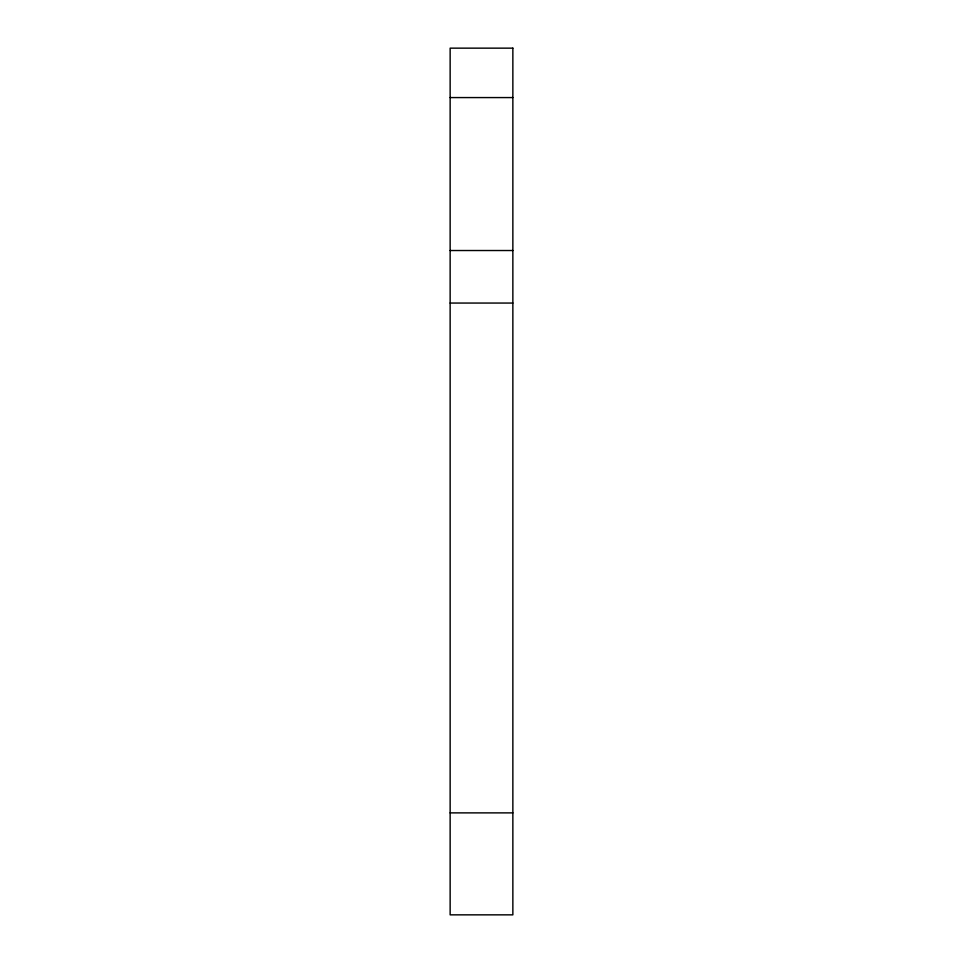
<?xml version="1.0" encoding="UTF-8"?>
<svg xmlns="http://www.w3.org/2000/svg" width="963" height="963" viewBox="0 0 963 963"><rect width="100%" height="100%" fill="white"/><g stroke="black" fill="none" stroke-linecap="round" stroke-linejoin="round"><path stroke-width="1.44" d="M450.142 97.576L512.858 97.576M450.142 250.524L512.858 250.524M450.142 303.056L512.858 303.056M450.142 812.88L512.858 812.88M512.858 48.15L450.142 48.15L450.142 914.85L512.858 914.85L512.858 48.15"/></g></svg>
